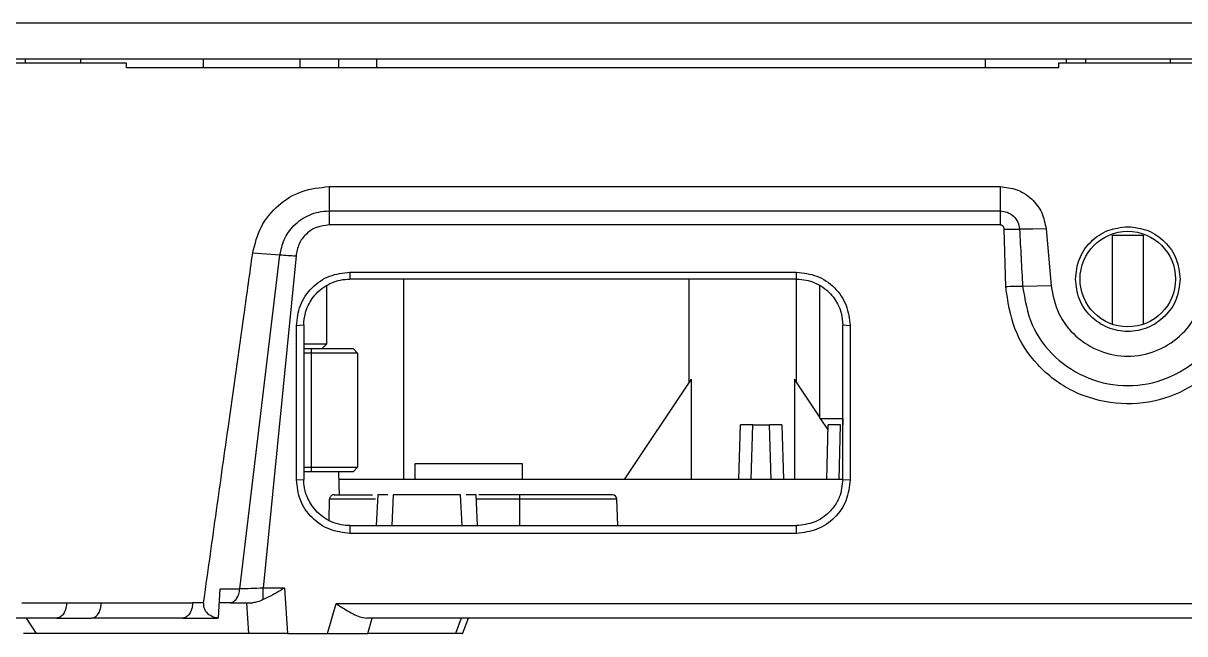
# Model space of a CAD drawing. Header units: millimetres. Extents: x 620 to 19791, y 2539 to 6969.
# Drawn here: x 7851.1 to 7926.5, y 3256.9 to 3296.5 of the extents above; entities that cross this region are included whole.
import ezdxf

# ---------------------------------------------------------------- set-up
doc = ezdxf.new("R2010")
doc.units = ezdxf.units.MM

msp = doc.modelspace()

# ---------------------------------------------------------------- linework, layer by layer
at = {"color": 7, "linetype": 'Continuous', "lineweight": 25}
for p, q in [((7997.79, 3296.49968), (7847.78999, 3296.49968)), ((7847.78999, 3294.19968), (7997.79, 3294.19968)), ((7851.22, 3293.89968), (7851.22, 3294.19968)), ((7854.78999, 3294.19968), (7854.78999, 3293.89968)), ((7862.78999, 3293.59968), (7862.78999, 3294.19968)), ((7869.04, 3294.19968), (7869.04, 3293.59968)), ((7871.54, 3294.19968), (7871.54, 3293.59968)), ((7874.03999, 3293.59968), (7874.03999, 3294.19968)), ((7913.53999, 3294.19968), (7913.53999, 3293.59968)), ((7918.79, 3294.19968), (7918.79, 3293.89968)), ((7920.04, 3294.19968), (7920.04, 3293.89968)), ((7925.53999, 3294.19968), (7925.53999, 3293.89968)), ((7857.78999, 3293.89968), (7848.29, 3293.89968)), ((7857.78999, 3293.59968), (7857.78999, 3293.89968)), ((7918.29001, 3293.59968), (7857.78999, 3293.59968)), ((7918.29001, 3293.89968), (7918.29001, 3293.59968)), ((7927.29001, 3293.89968), (7918.29001, 3293.89968)), ((7870.93093, 3285.89969), (7914.49697, 3285.89969)), ((7870.93093, 3285.89969), (7870.931, 3284.32115)), ((7914.49697, 3285.89968), (7914.49697, 3284.32115)), ((7870.931, 3284.32115), (7870.93099, 3283.40848)), ((7870.931, 3284.32115), (7914.49697, 3284.32115)), ((7914.49697, 3284.32115), (7914.49697, 3283.40848)), ((7914.49697, 3283.40848), (7870.93099, 3283.40848)), ((7914.8684, 3279.40113), (7914.76356, 3283.13567)), ((7917.48555, 3283.16115), (7917.80906, 3279.46379)), ((7921.78999, 3282.74968), (7923.78999, 3282.74968)), ((7921.78999, 3276.9654), (7921.78999, 3282.74968)), ((7923.78999, 3282.74968), (7923.78999, 3276.9654)), ((7865.13992, 3259.79053), (7867.74954, 3281.46956)), ((7868.78896, 3281.4028), (7866.65848, 3259.84734)), ((7872.2903, 3280.34938), (7872.28978, 3279.89969)), ((7901.29011, 3279.89968), (7872.28978, 3279.89968)), ((7872.2903, 3280.34946), (7901.28978, 3280.34943)), ((7875.78999, 3266.89968), (7875.78999, 3279.89968)), ((7894.28999, 3279.89968), (7894.28999, 3273.18083)), ((7901.29011, 3279.89969), (7901.28978, 3280.34936)), ((7901.28999, 3273.18083), (7901.28999, 3279.89916)), ((7870.78999, 3275.69968), (7870.78999, 3279.48145)), ((7902.79, 3270.84968), (7902.79, 3279.4811)), ((7869.29, 3276.89957), (7868.81554, 3276.87316)), ((7868.81562, 3266.8768), (7868.81562, 3276.87316)), ((7869.29, 3276.89957), (7869.29, 3266.89989)), ((7904.76443, 3276.87261), (7904.28998, 3276.89958)), ((7904.29001, 3266.89968), (7904.29001, 3276.89958)), ((7904.76434, 3276.87261), (7904.7644, 3266.87662)), ((7869.29, 3275.39968), (7869.78999, 3275.39968)), ((7869.78999, 3275.09968), (7869.29, 3275.09968)), ((7869.35119, 3275.69968), (7870.78999, 3275.69968)), ((7869.78999, 3275.39968), (7872.48999, 3275.39968)), ((7869.78999, 3275.09968), (7869.78999, 3275.39968)), ((7869.78999, 3267.69968), (7869.78999, 3275.09968)), ((7872.79, 3275.09968), (7869.78999, 3275.09968)), ((7870.49, 3275.39968), (7870.78999, 3275.69968)), ((7872.48999, 3275.39968), (7872.79, 3275.09968)), ((7872.79, 3275.09968), (7872.79, 3267.69968)), ((7894.4359, 3273.39968), (7890.10255, 3266.89968)), ((7894.4359, 3273.39968), (7894.4359, 3266.89968)), ((7901.1441, 3273.39968), (7901.1441, 3266.89968)), ((7902.79, 3270.93083), (7901.1441, 3273.39968)), ((7902.79, 3270.84968), (7904.28998, 3270.84968)), ((7903.33142, 3270.11872), (7902.84409, 3270.84968)), ((7904.28998, 3270.84968), (7904.28998, 3270.44968)), ((7897.54711, 3266.89968), (7897.64007, 3270.44968)), ((7898.43981, 3270.44968), (7899.5402, 3270.44968)), ((7900.33992, 3270.44968), (7900.43287, 3266.89968)), ((7903.2471, 3266.89968), (7903.34006, 3270.44968)), ((7869.29, 3267.69968), (7869.78999, 3267.69968)), ((7869.78999, 3267.69968), (7872.79, 3267.69968)), ((7869.78999, 3267.39968), (7869.78999, 3267.69968)), ((7872.48999, 3267.39968), (7872.79, 3267.69968)), ((7876.49383, 3267.90352), (7876.49383, 3266.89968)), ((7883.49383, 3266.89968), (7883.49383, 3267.90352)), ((7868.81556, 3266.87681), (7869.29001, 3266.89989)), ((7869.78999, 3267.39968), (7869.29, 3267.39968)), ((7872.48999, 3267.39968), (7869.78999, 3267.39968)), ((7871.60811, 3265.84557), (7871.56741, 3267.39968)), ((7904.28828, 3266.89968), (7871.58051, 3266.89968)), ((7904.28998, 3266.89968), (7904.76446, 3266.87662)), ((7870.94341, 3264.23515), (7870.97387, 3265.61015)), ((7874.10464, 3265.90318), (7873.99961, 3263.89968)), ((7875.10456, 3265.90208), (7874.99963, 3263.89968)), ((7879.58036, 3263.89968), (7879.47543, 3265.90208)), ((7880.58035, 3263.89968), (7880.47536, 3265.90318)), ((7883.29001, 3265.89968), (7880.65057, 3265.89968)), ((7883.29001, 3265.89968), (7883.29001, 3265.61015)), ((7889.68523, 3263.89968), (7889.62551, 3265.61015)), ((7872.28988, 3263.89968), (7872.2904, 3263.40033)), ((7872.28988, 3263.89968), (7901.29019, 3263.89968)), ((7901.28951, 3263.40031), (7901.29019, 3263.89968)), ((7901.28951, 3263.40023), (7872.2904, 3263.40025)), ((7863.76476, 3257.90759), (7863.86356, 3259.8047)), ((7863.86411, 3259.80459), (7865.14017, 3259.79049)), ((7868.03456, 3259.84736), (7866.65848, 3259.84734)), ((7868.03456, 3259.84736), (7868.24198, 3256.89968)), ((7850.99, 3258.89968), (7853.88765, 3258.89968)), ((7853.88765, 3258.89968), (7856.14047, 3258.89968)), ((7856.14047, 3258.89968), (7862.06891, 3258.89968)), ((7862.78987, 3258.89969), (7862.06891, 3258.89968)), ((7864.54198, 3258.89968), (7863.81666, 3258.89968)), ((7865.57327, 3258.89968), (7865.71401, 3256.89968)), ((7870.83189, 3256.89968), (7871.38564, 3258.84734)), ((7871.38564, 3258.84734), (7974.19436, 3258.84734)), ((7853.25058, 3257.89968), (7848.78999, 3257.89968)), ((7851.9413, 3256.89968), (7851.29659, 3257.89968)), ((7853.25058, 3257.89968), (7855.5034, 3257.89968)), ((7861.43184, 3257.89968), (7855.5034, 3257.89968)), ((7861.43184, 3257.89968), (7863.68464, 3257.89968)), ((7863.68464, 3257.89968), (7863.76473, 3257.90761)), ((7972.20327, 3257.89968), (7873.37671, 3257.89968)), ((7873.45196, 3256.89968), (7873.73628, 3257.89968)), ((7879.51903, 3257.89968), (7879.14439, 3256.89968)), ((7879.60751, 3256.8846), (7879.98779, 3257.89968)), ((7865.71401, 3256.89968), (7851.9413, 3256.89968)), ((7868.24198, 3256.89968), (7870.83189, 3256.89968)), ((7879.14439, 3256.89968), (7873.45196, 3256.89968)), ((7879.60728, 3256.88401), (7879.60751, 3256.8846))]:
    msp.add_line(p, q, dxfattribs=at)
at = {"color": 8, "linetype": 'Continuous', "lineweight": 25}
for p, q in [((7898.34683, 3266.89968), (7898.43981, 3270.44968)), ((7899.63316, 3266.89968), (7899.5402, 3270.44968)), ((7904.04685, 3266.89968), (7904.1398, 3270.44968)), ((7873.95327, 3265.61015), (7870.97387, 3265.61015)), ((7883.29001, 3265.61015), (7880.49074, 3265.61015)), ((7883.29001, 3265.61015), (7883.29001, 3263.89968)), ((7889.62551, 3265.61015), (7883.29001, 3265.61015))]:
    msp.add_line(p, q, dxfattribs=at)
at = {"color": 7, "linetype": 'Continuous', "lineweight": 25, "flags": 128}
for points in [[(7917.48555, 3283.16115), (7916.62513, 3283.1473), (7915.76468, 3283.13345)], [(7865.97905, 3281.59549), (7866.8643, 3281.53254), (7867.74954, 3281.46956)], [(7917.80906, 3279.46379), (7916.88691, 3279.44443), (7915.96474, 3279.42509)]]:
    msp.add_lwpolyline(points, dxfattribs=at)
at = {"color": 7, "linetype": 'Continuous', "lineweight": 25}
msp.add_circle((7922.79, 3279.89968), 3.1, dxfattribs=at)
msp.add_arc((7889.32568, 3265.59968), 0.3, 2.0000002, 90, dxfattribs=at)
for points, knots in [([(7865.97906, 3281.59549), (7866.12465, 3282.17849), (7866.41542, 3283.34283), (7867.58695, 3284.74674), (7869.14005, 3285.71175), (7870.33348, 3285.83699), (7870.93093, 3285.89969)], [0, 0, 0, 0, 0.25036918, 0.50003474, 0.74970876, 1, 1, 1, 1]), ([(7914.49697, 3285.89968), (7914.86717, 3285.8585), (7915.61412, 3285.77541), (7916.58061, 3285.1495), (7917.27268, 3284.24268), (7917.41563, 3283.5164), (7917.48555, 3283.16115)], [0, 0, 0, 0, 0.24961777, 0.503658702, 0.757223011, 1, 1, 1, 1]), ([(7867.74954, 3281.46956), (7867.81938, 3281.80467), (7867.96571, 3282.50684), (7868.63191, 3283.44216), (7869.46427, 3284.01391), (7870.27018, 3284.28087), (7870.70811, 3284.30757), (7870.931, 3284.32115)], [0, 0, 0, 0, 0.21882669, 0.45852102, 0.71843063, 0.85669081, 1, 1, 1, 1]), ([(7914.49697, 3284.32117), (7914.65622, 3284.30299), (7914.97455, 3284.26663), (7915.38477, 3283.99908), (7915.67884, 3283.60708), (7915.73604, 3283.29145), (7915.76468, 3283.13345)], [0, 0, 0, 0, 0.24993745, 0.49964145, 0.74952345, 1, 1, 1, 1]), ([(7870.93099, 3283.40848), (7870.65997, 3283.37841), (7870.11851, 3283.31833), (7869.42887, 3282.8562), (7868.93154, 3282.19778), (7868.83638, 3281.66723), (7868.78896, 3281.4028)], [0, 0, 0, 0, 0.251348965, 0.502155966, 0.751873425, 1, 1, 1, 1]), ([(7914.76356, 3283.13567), (7914.76087, 3283.16988), (7914.75546, 3283.23877), (7914.70475, 3283.31347), (7914.65238, 3283.36138), (7914.60484, 3283.38881), (7914.55242, 3283.40563), (7914.51574, 3283.40752), (7914.49697, 3283.40848)], [0, 0, 0, 0, 0.23953429, 0.48239146, 0.61465778, 0.74107833, 0.86756003, 1, 1, 1, 1]), ([(7914.76356, 3283.13567), (7914.936, 3283.13678), (7915.28051, 3283.139), (7915.60341, 3283.1353), (7915.76468, 3283.13345)], [0, 0, 0, 0, 0.50054324, 1, 1, 1, 1]), ([(7915.76468, 3283.13345), (7915.79658, 3282.51591), (7915.86046, 3281.27964), (7915.92996, 3280.04367), (7915.96474, 3279.42509)], [0, 0, 0, 0, 0.4995174, 1, 1, 1, 1]), ([(7919.39001, 3279.89968), (7919.44112, 3280.3452), (7919.54333, 3281.23625), (7920.32956, 3282.36011), (7921.45342, 3283.14636), (7922.34448, 3283.24857), (7922.79001, 3283.29968)], [0, 0, 0, 0, 0.24999932, 0.49999725, 0.74999752, 1, 1, 1, 1]), ([(7922.79001, 3283.29968), (7923.23553, 3283.24857), (7924.12657, 3283.14635), (7925.25043, 3282.36012), (7926.03665, 3281.23625), (7926.13889, 3280.3452), (7926.19001, 3279.89968)], [0, 0, 0, 0, 0.2499981, 0.4999994, 0.74999846, 1, 1, 1, 1]), ([(7862.78987, 3258.89969), (7863.05274, 3260.77422), (7863.58076, 3264.53955), (7864.45822, 3270.78193), (7865.25966, 3276.4725), (7865.7933, 3280.27263), (7865.97906, 3281.59549)], [0, 0, 0, 0, 0.247771247, 0.497693754, 0.825141834, 1, 1, 1, 1]), ([(7867.74954, 3281.46956), (7867.91663, 3281.46009), (7868.25081, 3281.44116), (7868.60958, 3281.41559), (7868.78896, 3281.4028)], [0, 0, 0, 0, 0.5000018, 1, 1, 1, 1]), ([(7868.81562, 3276.87316), (7868.86781, 3277.32119), (7868.97365, 3278.2296), (7869.77146, 3279.38997), (7870.9319, 3280.18936), (7871.84157, 3280.29657), (7872.2903, 3280.34946)], [0, 0, 0, 0, 0.24657734, 0.49995763, 0.75333235, 1, 1, 1, 1]), ([(7869.29, 3276.89957), (7869.3092, 3277.16669), (7869.33425, 3277.51526), (7869.45639, 3277.89067), (7869.63101, 3278.34096), (7869.97659, 3278.87565), (7870.5684, 3279.38373), (7871.10913, 3279.67732), (7871.68479, 3279.8637), (7872.08407, 3279.88745), (7872.28978, 3279.89968)], [0, 0, 0, 0, 0.17000642, 0.22185102, 0.25144356, 0.47867984, 0.61771562, 0.74582896, 0.86905663, 1, 1, 1, 1]), ([(7901.28978, 3280.34943), (7901.73844, 3280.29657), (7902.64802, 3280.18939), (7903.80842, 3279.39006), (7904.60632, 3278.22948), (7904.71214, 3277.32085), (7904.76434, 3276.87261)], [0, 0, 0, 0, 0.246609055, 0.499958886, 0.753327837, 1, 1, 1, 1]), ([(7901.29011, 3279.89968), (7901.49694, 3279.88732), (7901.89709, 3279.86343), (7902.47458, 3279.67583), (7903.01712, 3279.38026), (7903.61045, 3278.86793), (7903.95266, 3278.33368), (7904.12408, 3277.88874), (7904.24518, 3277.51799), (7904.27046, 3277.16925), (7904.29001, 3276.89958)], [0, 0, 0, 0, 0.13166254, 0.25471665, 0.38363422, 0.52362122, 0.75155508, 0.77806035, 0.82837902, 1, 1, 1, 1]), ([(7926.19001, 3279.89968), (7926.13889, 3279.45468), (7926.03665, 3278.56469), (7925.25043, 3277.43292), (7924.12657, 3276.67672), (7922.79, 3276.41116), (7921.45342, 3276.67671), (7920.32956, 3277.43292), (7919.54333, 3278.56468), (7919.44111, 3279.45468), (7919.39001, 3279.89968)], [0, 0, 0, 0, 0.12500044, 0.24999972, 0.37500007, 0.4999989, 0.62500044, 0.75000089, 0.87500002, 1, 1, 1, 1]), ([(7915.96474, 3279.42509), (7915.78949, 3279.42296), (7915.43851, 3279.41869), (7915.05861, 3279.40699), (7914.8684, 3279.40113)], [0, 0, 0, 0, 0.49931369, 1, 1, 1, 1]), ([(7930.53876, 3277.91175), (7930.21297, 3277.00589), (7929.56361, 3275.20036), (7927.48814, 3273.13028), (7924.87743, 3271.89053), (7921.97192, 3271.68993), (7919.15423, 3272.46954), (7916.8484, 3274.21245), (7915.27021, 3276.62718), (7915.00277, 3278.47351), (7914.8684, 3279.40113)], [0, 0, 0, 0, 0.126286201, 0.251710009, 0.376536501, 0.50173317, 0.629027651, 0.755157616, 0.876986873, 1, 1, 1, 1]), ([(7915.96474, 3279.42509), (7916.10849, 3278.56624), (7916.39546, 3276.8517), (7918.00028, 3274.72174), (7920.20709, 3273.31484), (7922.78999, 3272.82482), (7925.37288, 3273.31483), (7927.57971, 3274.72172), (7929.18454, 3276.85168), (7929.4715, 3278.56623), (7929.61525, 3279.42509)], [0, 0, 0, 0, 0.1255407, 0.25061939, 0.3753868, 0.49999899, 0.6246125, 0.74937965, 0.87445807, 1, 1, 1, 1]), ([(7917.80906, 3279.46379), (7917.93157, 3278.84886), (7918.17585, 3277.62274), (7919.35419, 3276.11666), (7920.945, 3275.12876), (7922.78999, 3274.78524), (7924.63498, 3275.12875), (7926.2258, 3276.11666), (7927.40414, 3277.62274), (7927.64842, 3278.84887), (7927.77093, 3279.4638)], [0, 0, 0, 0, 0.126064112, 0.251364311, 0.375840085, 0.499998501, 0.624158902, 0.748634677, 0.873934976, 1, 1, 1, 1]), ([(7898.43981, 3270.44968), (7898.335, 3270.44976), (7898.1254, 3270.44992), (7897.86104, 3270.45023), (7897.67614, 3270.44992), (7897.65209, 3270.44976), (7897.64007, 3270.44968)], [0, 0, 0, 0, 0.25003763, 0.50000909, 0.74998054, 1, 1, 1, 1]), ([(7900.33992, 3270.44968), (7900.32791, 3270.44976), (7900.30389, 3270.44992), (7900.11894, 3270.45023), (7899.8546, 3270.44992), (7899.64501, 3270.44976), (7899.5402, 3270.44968)], [0, 0, 0, 0, 0.25001851, 0.50000693, 0.74998209, 1, 1, 1, 1]), ([(7904.1398, 3270.44968), (7904.035, 3270.44976), (7903.82541, 3270.44992), (7903.56104, 3270.45023), (7903.37613, 3270.44992), (7903.35208, 3270.44976), (7903.34006, 3270.44968)], [0, 0, 0, 0, 0.250014367, 0.50000584, 0.74997745, 1, 1, 1, 1]), ([(7883.49383, 3267.89968), (7883.44121, 3267.89968), (7883.33598, 3267.89968), (7882.52664, 3267.89968), (7881.36972, 3267.89968), (7879.99383, 3267.89968), (7878.61795, 3267.89968), (7877.46104, 3267.89968), (7876.65167, 3267.89968), (7876.54644, 3267.89968), (7876.49383, 3267.89968)], [0, 0, 0, 0, 0.1250003, 0.24999903, 0.37500038, 0.49999904, 0.62500037, 0.74999946, 0.8749997, 1, 1, 1, 1]), ([(7872.2904, 3263.40025), (7871.84179, 3263.45318), (7870.93224, 3263.5605), (7869.77154, 3264.35952), (7868.97378, 3265.52019), (7868.86786, 3266.42872), (7868.81562, 3266.8768)], [0, 0, 0, 0, 0.24660376, 0.49998274, 0.75339579, 1, 1, 1, 1]), ([(7872.28988, 3263.89968), (7872.10056, 3263.91017), (7871.6922, 3263.9328), (7871.08537, 3264.12701), (7870.52198, 3264.44769), (7869.93728, 3264.97342), (7869.50126, 3265.67635), (7869.30951, 3266.39431), (7869.29491, 3266.77245), (7869.29, 3266.89989)], [0, 0, 0, 0, 0.12057023, 0.26007301, 0.40173139, 0.53128588, 0.75854922, 0.91862893, 1, 1, 1, 1]), ([(7904.7644, 3266.87662), (7904.71218, 3266.42861), (7904.6063, 3265.52016), (7903.80849, 3264.35961), (7902.6478, 3263.56051), (7901.73818, 3263.45317), (7901.28951, 3263.40023)], [0, 0, 0, 0, 0.24656586, 0.49997436, 0.75336423, 1, 1, 1, 1]), ([(7904.29001, 3266.89968), (7904.24613, 3266.50636), (7904.17474, 3265.86655), (7903.76999, 3265.1787), (7903.26045, 3264.58748), (7902.46647, 3264.03353), (7901.68196, 3263.94426), (7901.29019, 3263.89968)], [0, 0, 0, 0, 0.25017421, 0.40696291, 0.50113564, 0.75087597, 1, 1, 1, 1]), ([(7871.26064, 3265.89968), (7871.20393, 3265.89582), (7871.13299, 3265.891), (7871.04289, 3265.80819), (7871.00661, 3265.75331), (7870.98519, 3265.69639), (7870.97588, 3265.64735), (7870.97453, 3265.62239), (7870.97387, 3265.61015)], [0, 0, 0, 0, 0.563637775, 0.704991296, 0.822992515, 0.918121327, 0.959839572, 1, 1, 1, 1]), ([(7871.26064, 3265.89968), (7871.26557, 3265.89968), (7871.27554, 3265.89968), (7871.60068, 3265.89968), (7872.14637, 3265.89968), (7872.86527, 3265.89968), (7873.46798, 3265.89968), (7873.75443, 3265.89968)], [0, 0, 0, 0, 0.202130652, 0.408460612, 0.614789005, 0.816921491, 1, 1, 1, 1]), ([(7874.75445, 3265.89968), (7874.60225, 3265.89968), (7874.19216, 3265.89968), (7874.13832, 3265.89968), (7874.10446, 3265.89968)], [0, 0, 0, 0, 0.37112274, 1, 1, 1, 1]), ([(7879.47555, 3265.89968), (7879.4427, 3265.89968), (7879.377, 3265.89968), (7878.8716, 3265.89968), (7878.14916, 3265.89968), (7877.29, 3265.89968), (7876.43083, 3265.89968), (7875.7084, 3265.89968), (7875.20299, 3265.89968), (7875.13729, 3265.89968), (7875.10444, 3265.89968)], [0, 0, 0, 0, 0.12499897, 0.25, 0.37500103, 0.5, 0.62499897, 0.75, 0.87500103, 1, 1, 1, 1]), ([(7880.47554, 3265.89968), (7880.44168, 3265.89968), (7880.38784, 3265.89968), (7879.97774, 3265.89968), (7879.82555, 3265.89968)], [0, 0, 0, 0, 0.62887726, 1, 1, 1, 1]), ([(7889.32569, 3265.89968), (7889.24506, 3265.89968), (7889.12103, 3265.89968), (7888.36839, 3265.89968), (7887.58943, 3265.89968), (7886.62247, 3265.89968), (7885.21727, 3265.89968), (7884.04928, 3265.89968), (7883.29001, 3265.89968)], [0, 0, 0, 0, 0.23945714, 0.36836246, 0.50000071, 0.63163996, 0.76054316, 1, 1, 1, 1]), ([(7864.54198, 3258.90055), (7864.61385, 3258.91741), (7864.75836, 3258.95129), (7864.94206, 3259.15834), (7865.08636, 3259.43869), (7865.1223, 3259.67363), (7865.14017, 3259.79049)], [0, 0, 0, 0, 0.24869701, 0.5000582, 0.75133689, 1, 1, 1, 1]), ([(7866.65848, 3259.84734), (7866.38489, 3259.83569), (7865.83823, 3259.8124), (7865.37294, 3259.79774), (7865.14051, 3259.79042)], [0, 0, 0, 0, 0.50047415, 1, 1, 1, 1]), ([(7868.03456, 3259.84736), (7867.78516, 3259.69724), (7867.31718, 3259.41555), (7866.86808, 3259.19899), (7866.65832, 3259.09784)], [0, 0, 0, 0, 0.53291795, 1, 1, 1, 1]), ([(7866.65844, 3259.09791), (7866.65844, 3259.14748), (7866.65845, 3259.24605), (7866.65847, 3259.43602), (7866.65846, 3259.63857), (7866.65847, 3259.77912), (7866.65848, 3259.84734)], [0, 0, 0, 0, 0.260274097, 0.517638559, 0.76587227, 1, 1, 1, 1]), ([(7853.88765, 3258.89968), (7853.88513, 3258.82123), (7853.88026, 3258.66953), (7853.82401, 3258.40844), (7853.69256, 3258.15568), (7853.49512, 3257.94294), (7853.33655, 3257.91489), (7853.25058, 3257.89968)], [0, 0, 0, 0, 0.13692785, 0.26477356, 0.48944421, 0.72321431, 1, 1, 1, 1]), ([(7855.5034, 3257.89968), (7855.58936, 3257.91489), (7855.74794, 3257.94294), (7855.94538, 3258.15568), (7856.0768, 3258.40844), (7856.13308, 3258.66952), (7856.13795, 3258.82122), (7856.14047, 3258.89968)], [0, 0, 0, 0, 0.27678588, 0.51055616, 0.7352238, 0.86306127, 1, 1, 1, 1]), ([(7862.06891, 3258.89968), (7862.06639, 3258.82123), (7862.06152, 3258.66953), (7862.00525, 3258.40844), (7861.87382, 3258.15568), (7861.67638, 3257.94294), (7861.5178, 3257.91489), (7861.43184, 3257.89968)], [0, 0, 0, 0, 0.13692805, 0.26477566, 0.48944347, 0.72321391, 1, 1, 1, 1]), ([(7862.78987, 3258.89969), (7862.78553, 3258.84572), (7862.7768, 3258.73728), (7862.80819, 3258.57385), (7862.87415, 3258.4171), (7863.02304, 3258.20831), (7863.31934, 3257.99182), (7863.60496, 3257.93782), (7863.76473, 3257.90761)], [0, 0, 0, 0, 0.08911258, 0.17904559, 0.27926667, 0.38988599, 0.6587231, 1, 1, 1, 1]), ([(7864.54198, 3258.89968), (7864.76286, 3258.89968), (7865.20461, 3258.89968), (7865.71849, 3258.89968), (7865.97543, 3258.89968)], [0, 0, 0, 0, 0.50000448, 1, 1, 1, 1]), ([(7866.65832, 3259.09784), (7866.53471, 3259.04318), (7866.29681, 3258.93799), (7866.07972, 3258.91211), (7865.97543, 3258.89968)], [0, 0, 0, 0, 0.51956877, 1, 1, 1, 1]), ([(7871.38564, 3258.84734), (7871.59682, 3258.70826), (7871.97149, 3258.46151), (7872.49217, 3258.16835), (7872.95295, 3257.95217), (7873.23201, 3257.9176), (7873.37671, 3257.89968)], [0, 0, 0, 0, 0.302782656, 0.537158355, 0.760005296, 1, 1, 1, 1]), ([(7851.9413, 3256.89968), (7851.74487, 3256.89968), (7851.36468, 3256.89968), (7851.07667, 3256.89968), (7851.09236, 3256.89968), (7851.09812, 3256.89968)], [0, 0, 0, 0, 0.40352242, 0.78100989, 1, 1, 1, 1]), ([(7868.24198, 3256.89968), (7867.99105, 3256.89968), (7867.48856, 3256.89968), (7866.78725, 3256.89968), (7866.16187, 3256.89968), (7865.86315, 3256.89968), (7865.71401, 3256.89968)], [0, 0, 0, 0, 0.25001575, 0.50063849, 0.75070951, 1, 1, 1, 1]), ([(7870.83189, 3256.89968), (7871.11871, 3256.89934), (7871.64496, 3256.89873), (7872.37941, 3256.89957), (7873.00091, 3256.89911), (7873.30537, 3256.89949), (7873.45196, 3256.89968)], [0, 0, 0, 0, 0.27702687, 0.50829186, 0.76325763, 1, 1, 1, 1]), ([(7879.60877, 3256.89968), (7879.61021, 3256.89968), (7879.64579, 3256.89968), (7879.52117, 3256.89968), (7879.2706, 3256.89968), (7879.14439, 3256.89968)], [0, 0, 0, 0, 0.0205787, 0.50665488, 1, 1, 1, 1])]:
    msp.add_open_spline(points, degree=3, knots=knots, dxfattribs=at)

doc.saveas('drawing.dxf')
